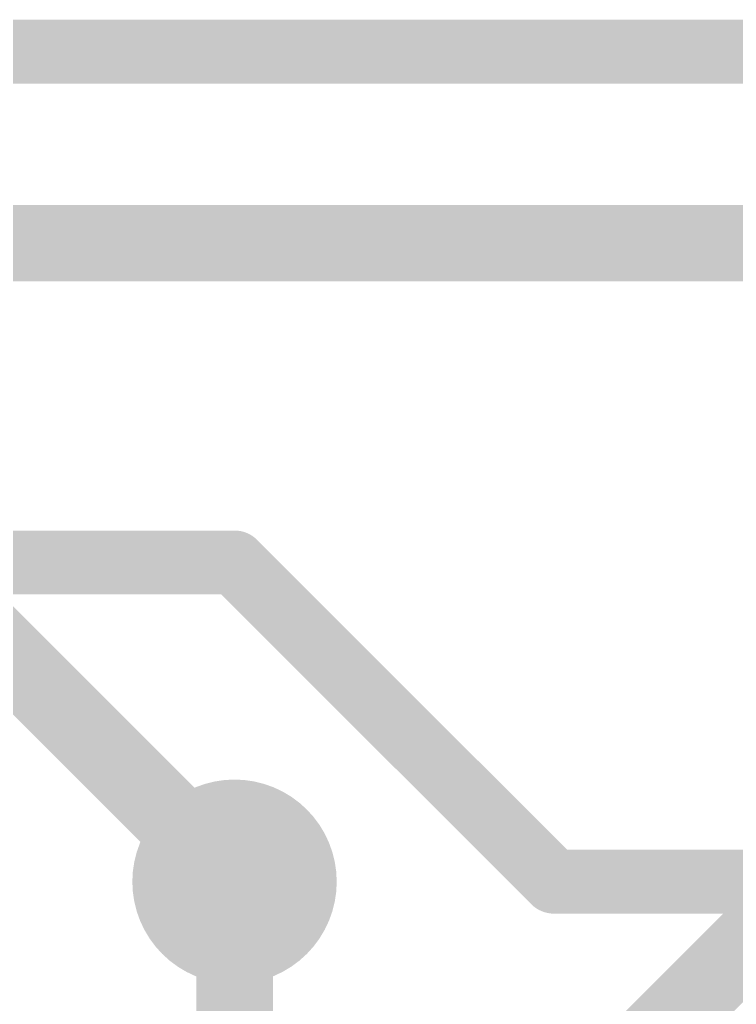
# Model space of a CAD drawing. Extents: x -0.1 to 52.8, y -11.4 to 50.9.
# Drawn here: x 10.576 to 13.425, y 35.072 to 38.989 of the extents above; entities that cross this region are included whole.
import ezdxf

# ---------------------------------------------------------------- set-up
doc = ezdxf.new("R2010")
doc.units = 0
for name, color, linetype in [('1', 12, 'CONTINUOUS'), ('16', 132, 'CONTINUOUS'), ('18', 110, 'CONTINUOUS')]:
    doc.layers.add(name, color=color, linetype=linetype)

# ---------------------------------------------------------------- blocks, each defined once
blk = doc.blocks.new('ROUNDV')
at = {"const_width": 0.5}
blk.add_lwpolyline([(0, -0.25, 1), (0, 0.25, 1), (0, -0.25)], format="xyb", dxfattribs=at)

msp = doc.modelspace()

# ---------------------------------------------------------------- linework, layer by layer
at = {"layer": '1', "const_width": 0.3048}
for points in [[(8.89, 38.1), (11.43, 35.56)], [(14.986, 36.83), (8.636, 30.48)]]:
    msp.add_lwpolyline(points, dxfattribs=at)
at = {"layer": '1', "const_width": 0.1524}
msp.add_lwpolyline([(11.3761, 35.5061, 1), (11.4839, 35.6139)], format="xyb", dxfattribs=at)
at = {"layer": '16'}
for points, const_width in [([(7.874, 38.862), (16.002, 38.862)], 0.254), ([(19.05, 38.1), (6.35, 38.1)], 0.3048), ([(11.43, 36.83), (5.08, 36.83)], 0.254), ([(12.7, 35.56), (11.43, 36.83)], 0.254), ([(11.43, 33.02), (11.43, 35.56)], 0.3048), ([(19.05, 35.56), (12.7, 35.56)], 0.254)]:
    msp.add_lwpolyline(points, dxfattribs=dict(at, const_width=const_width))
for points, const_width in [([(11.4749, 36.8749, 1), (11.3851, 36.7851)], 0.127), ([(11.43, 36.7665, 1), (11.43, 36.8935)], 0.127), ([(11.5062, 35.56, 1), (11.3538, 35.56)], 0.1524), ([(12.7, 35.6235, 1), (12.7, 35.4965)], 0.127), ([(12.6551, 35.5151, 1), (12.7449, 35.6049)], 0.127)]:
    msp.add_lwpolyline(points, format="xyb", dxfattribs=dict(at, const_width=const_width))

# ---------------------------------------------------------------- block references
at = {"layer": '18', "xscale": 0.8128, "yscale": 0.8128}
msp.add_blockref('ROUNDV', (11.43, 35.56), dxfattribs=at)
msp.add_blockref('ROUNDV', (11.43, 35.56), dxfattribs=at)

doc.saveas('drawing.dxf')
